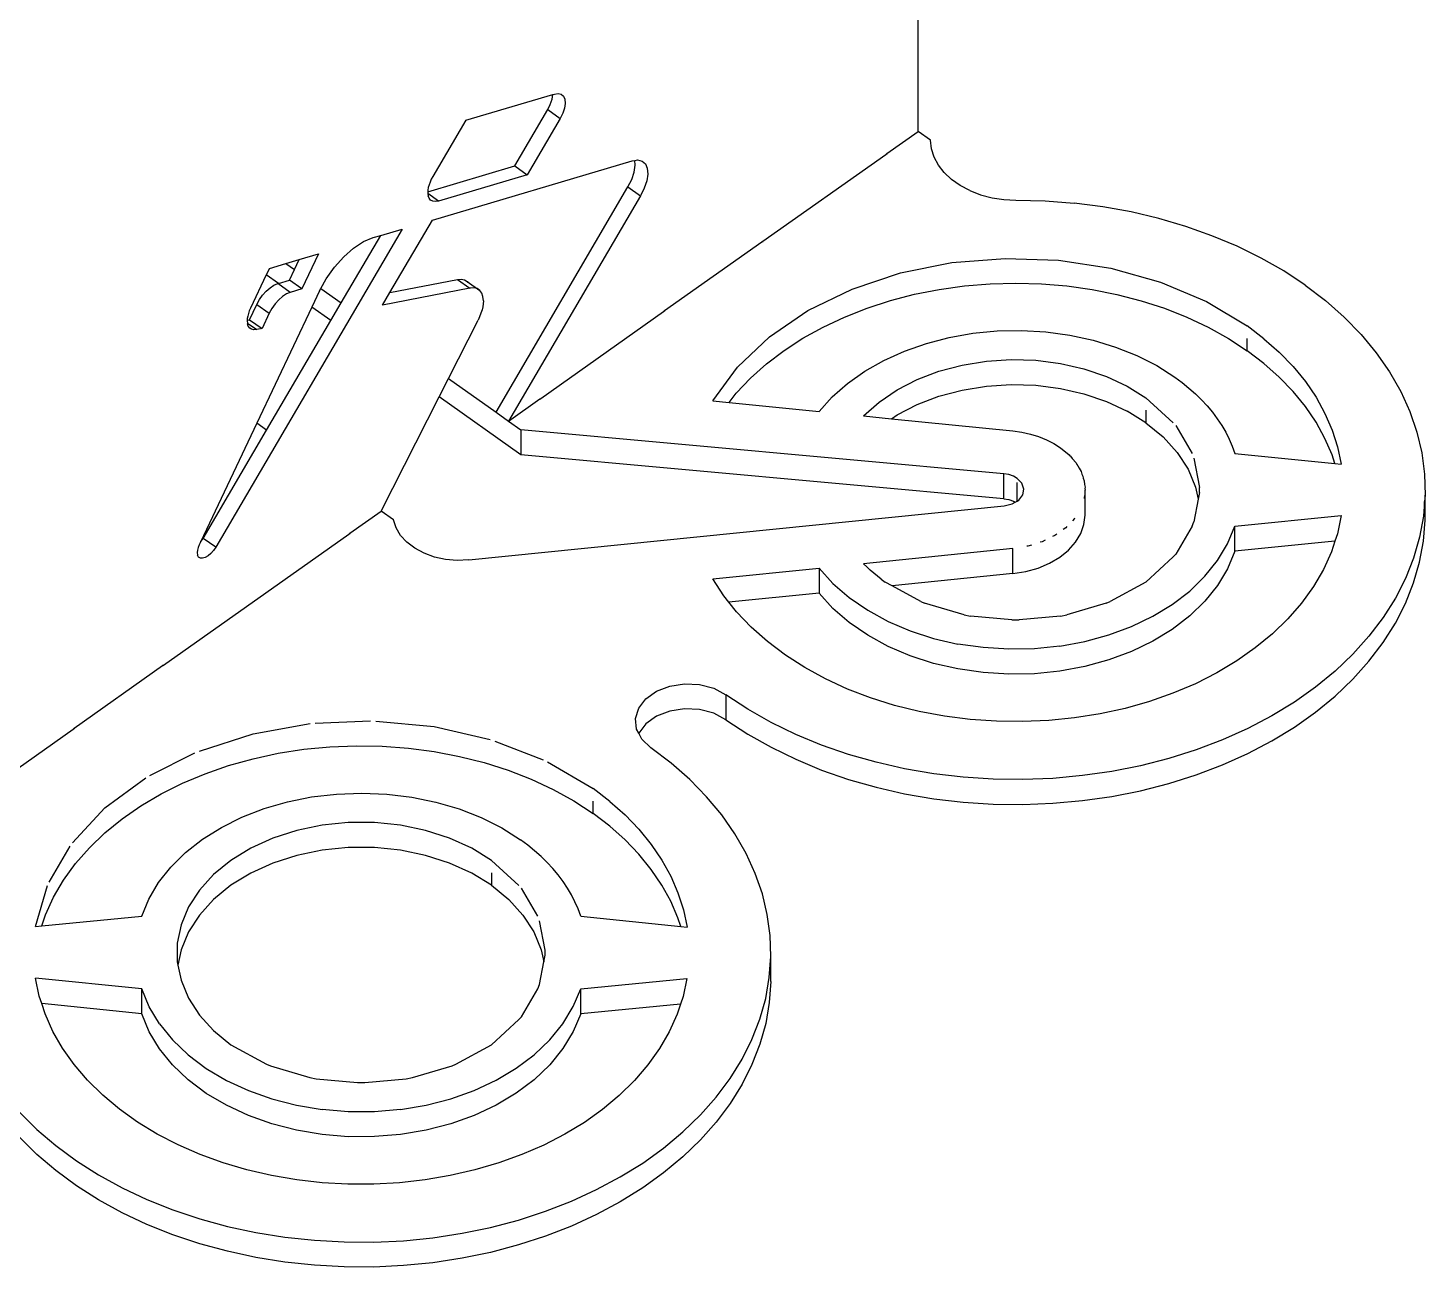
# Model space of a CAD drawing. Header units: millimetres. Extents: x -1533 to 3873, y -634 to 3374.
# Drawn here: x 2620.6 to 3016.2, y 1354.5 to 1705.3 of the extents above; entities that cross this region are included whole.
import ezdxf

# ---------------------------------------------------------------- set-up
doc = ezdxf.new("R2010")
doc.units = ezdxf.units.MM
doc.header["$MEASUREMENT"] = 0

msp = doc.modelspace()

# ---------------------------------------------------------------- linework, layer by layer
for p, q in [((2872.61187, 1676.04392), (2872.61724, 1753.12236)), ((2744.52948, 1679.18548), (2769.18261, 1686.48916)), ((2768.9763, 1685.14717), (2769.18261, 1686.48916)), ((2769.18261, 1686.48916), (2769.65362, 1686.63816)), ((2769.65362, 1686.63816), (2770.7115, 1686.7911)), ((2770.7115, 1686.7911), (2771.59275, 1686.57959)), ((2771.59275, 1686.57959), (2772.24436, 1686.01631)), ((2772.24436, 1686.01631), (2772.62717, 1685.13519)), ((2758.41607, 1666.29053), (2767.73853, 1682.20499)), ((2767.73853, 1682.20499), (2768.48511, 1683.68992)), ((2767.73853, 1682.20499), (2771.27407, 1679.70499)), ((2768.48511, 1683.68992), (2768.9763, 1685.14717)), ((2772.51183, 1682.64717), (2772.02064, 1681.18992)), ((2772.71815, 1683.98916), (2772.51183, 1682.64717)), ((2772.62717, 1685.13519), (2772.71815, 1683.98916)), ((2744.52948, 1679.18548), (2735.20604, 1663.26938)), ((2771.27407, 1679.70499), (2761.9516, 1663.79053)), ((2772.02064, 1681.18992), (2771.27407, 1679.70499)), ((2863.77841, 1669.79772), (2872.61187, 1676.04392)), ((2876.1269, 1673.56602), (2872.61187, 1676.04392)), ((2876.40118, 1671.14313), (2876.1269, 1673.56602)), ((2863.88448, 1669.72272), (2863.49706, 1669.44878)), ((2863.49706, 1669.44878), (2863.60483, 1669.62944)), ((2863.60483, 1669.62944), (2863.77841, 1669.79772)), ((2863.77841, 1669.79772), (2863.88448, 1669.72272)), ((2877.1572, 1668.77202), (2876.40118, 1671.14313)), ((2733.77098, 1658.97862), (2758.41607, 1666.29053)), ((2735.10074, 1650.9615), (2791.69529, 1667.74461)), ((2758.41607, 1666.29053), (2761.9516, 1663.79053)), ((2791.69529, 1667.74461), (2792.42681, 1667.85032)), ((2792.24261, 1664.5437), (2792.53721, 1666.46058)), ((2792.42681, 1667.85032), (2793.20636, 1667.96296)), ((2792.53721, 1666.46058), (2792.42681, 1667.85032)), ((2793.20636, 1667.96296), (2794.46509, 1667.66073)), ((2794.46509, 1667.66073), (2795.39587, 1666.85614)), ((2795.39587, 1666.85614), (2795.9427, 1665.59753)), ((2795.9427, 1665.59753), (2796.07274, 1663.96058)), ((2863.49706, 1669.44878), (2828.70442, 1644.84666)), ((2878.37973, 1666.5003), (2877.1572, 1668.77202)), ((2880.04425, 1664.37364), (2878.37973, 1666.5003)), ((2734.41944, 1661.68803), (2734.13307, 1660.90486)), ((2734.77914, 1662.48072), (2734.41944, 1661.68803)), ((2735.20604, 1663.26938), (2734.77914, 1662.48072)), ((2761.9516, 1663.79053), (2736.82671, 1656.33627)), ((2790.47486, 1660.34104), (2791.54111, 1662.46215)), ((2791.54111, 1662.46215), (2792.24261, 1664.5437)), ((2795.77814, 1662.0437), (2795.07665, 1659.96215)), ((2796.07274, 1663.96058), (2795.77814, 1662.0437)), ((2882.11729, 1662.43476), (2880.04425, 1664.37364)), ((2884.55721, 1660.72263), (2882.11729, 1662.43476)), ((2733.77098, 1658.97862), (2733.7563, 1658.74425)), ((2733.7563, 1658.74425), (2733.78349, 1658.48814)), ((2733.79865, 1659.42027), (2733.77098, 1658.97862)), ((2733.78349, 1658.48814), (2733.85193, 1657.8436)), ((2736.82671, 1656.33627), (2733.78349, 1658.48814)), ((2733.92495, 1660.1446), (2733.79865, 1659.42027)), ((2734.13512, 1657.11299), (2733.85193, 1657.8436)), ((2734.13307, 1660.90486), (2733.92495, 1660.1446)), ((2753.10767, 1596.5417), (2790.47486, 1660.34104)), ((2794.0104, 1657.84104), (2756.64322, 1594.0417)), ((2790.47486, 1660.34104), (2794.0104, 1657.84104)), ((2795.07665, 1659.96215), (2794.0104, 1657.84104)), ((2887.31497, 1659.27164), (2884.55721, 1660.72263)), ((2887.31497, 1659.27164), (2890.33517, 1658.11095)), ((2890.33517, 1658.11095), (2893.55711, 1657.26388)), ((2734.59494, 1656.58066), (2734.13512, 1657.11299)), ((2735.21362, 1656.26717), (2734.59494, 1656.58066)), ((2735.96725, 1656.18465), (2735.21362, 1656.26717)), ((2736.82671, 1656.33627), (2735.96725, 1656.18465)), ((2893.55711, 1657.26388), (2896.91607, 1656.74745)), ((2896.91607, 1656.74745), (2900.34455, 1656.57204)), ((2900.34455, 1656.57204), (2908.60589, 1656.35618)), ((2908.60589, 1656.35618), (2916.82451, 1655.72481)), ((2924.95866, 1654.68114), (2916.82451, 1655.72481)), ((2932.96705, 1653.23049), (2924.95866, 1654.68114)), ((2723.08539, 1630.45001), (2735.10074, 1650.9615)), ((2940.80897, 1651.38019), (2932.96705, 1653.23049)), ((2948.44461, 1649.13967), (2940.80897, 1651.38019)), ((2726.50284, 1648.41196), (2673.7379, 1558.32526)), ((2709.27554, 1627.53571), (2720.45204, 1646.61759)), ((2715.62113, 1644.84299), (2718.35015, 1645.99428)), ((2718.35015, 1645.99428), (2720.45204, 1646.61759)), ((2720.45204, 1646.61759), (2726.50284, 1648.41196)), ((2955.8352, 1646.5203), (2948.44461, 1649.13967)), ((2962.94318, 1643.53537), (2955.8352, 1646.5203)), ((2709.99003, 1640.53828), (2712.78747, 1642.99368)), ((2712.78747, 1642.99368), (2715.62113, 1644.84299)), ((2800.83739, 1625.2917), (2828.42307, 1644.79772)), ((2828.42307, 1644.79772), (2828.59665, 1644.87492)), ((2828.52914, 1644.72272), (2828.42307, 1644.79772)), ((2828.70442, 1644.84666), (2828.52914, 1644.72272)), ((2828.59665, 1644.87492), (2828.70442, 1644.84666)), ((2969.73247, 1640.20006), (2962.94318, 1643.53537)), ((2688.92399, 1637.26218), (2693.57244, 1638.63948)), ((2693.57244, 1638.63948), (2697.38833, 1639.7701)), ((2693.57244, 1638.63948), (2696.02869, 1636.90265)), ((2696.02869, 1636.90265), (2697.38833, 1639.7701)), ((2697.38833, 1639.7701), (2702.88092, 1641.39752)), ((2702.88092, 1641.39752), (2698.16623, 1631.4543)), ((2707.36788, 1637.59885), (2709.99003, 1640.53828)), ((2867.62369, 1635.96312), (2882.19503, 1638.89124)), ((2882.19503, 1638.89124), (2897.24557, 1640.10631)), ((2897.24557, 1640.10631), (2912.37531, 1639.57604)), ((2912.37531, 1639.57604), (2927.18216, 1637.3145)), ((2976.16856, 1636.5313), (2969.73247, 1640.20006)), ((2688.06934, 1635.45969), (2683.56615, 1625.96235)), ((2688.92399, 1637.26218), (2688.06934, 1635.45969)), ((2691.50699, 1633.02891), (2688.06934, 1635.45969)), ((2691.50699, 1633.02891), (2694.6307, 1633.9543)), ((2694.6307, 1633.9543), (2696.02869, 1636.90265)), ((2698.16623, 1631.4543), (2694.6307, 1633.9543)), ((2703.5488, 1631.58513), (2705.05139, 1634.32153)), ((2705.05139, 1634.32153), (2707.36788, 1637.59885)), ((2723.08539, 1630.45001), (2742.15603, 1634.15206)), ((2742.15603, 1634.15206), (2743.24597, 1634.23123)), ((2742.15603, 1634.15206), (2745.69157, 1631.65206)), ((2743.24597, 1634.23123), (2744.19204, 1634.02204)), ((2744.19204, 1634.02204), (2744.96271, 1633.53149)), ((2853.91884, 1631.39976), (2867.62369, 1635.96312)), ((2927.18216, 1637.3145), (2941.27256, 1633.38182)), ((2982.21879, 1632.54772), (2976.16856, 1636.5313)), ((2687.01121, 1629.69724), (2688.03128, 1630.84073)), ((2688.03128, 1630.84073), (2689.11954, 1631.79585)), ((2689.11954, 1631.79585), (2690.22188, 1632.5151)), ((2690.22188, 1632.5151), (2691.28344, 1632.96268)), ((2691.28344, 1632.96268), (2691.50699, 1633.02891)), ((2694.81898, 1630.46268), (2691.28344, 1632.96268)), ((2693.75741, 1630.0151), (2692.65507, 1629.29585)), ((2694.81898, 1630.46268), (2693.75741, 1630.0151)), ((2698.16623, 1631.4543), (2694.81898, 1630.46268)), ((2703.1557, 1630.86923), (2700.99725, 1626.31828)), ((2703.1557, 1630.86923), (2703.5488, 1631.58513)), ((2703.5488, 1631.58513), (2709.27554, 1627.53571)), ((2745.69157, 1631.65206), (2720.9794, 1626.85487)), ((2720.9794, 1626.85487), (2723.08539, 1630.45001)), ((2744.96271, 1633.53149), (2745.17138, 1633.25468)), ((2744.96271, 1633.53149), (2748.49824, 1631.03149)), ((2745.89298, 1631.66669), (2745.69157, 1631.65206)), ((2745.86999, 1631.81421), (2745.88183, 1631.78048)), ((2745.88183, 1631.78048), (2745.89298, 1631.66669)), ((2746.78151, 1631.73123), (2745.89298, 1631.66669)), ((2747.72757, 1631.52204), (2746.78151, 1631.73123)), ((2748.49824, 1631.03149), (2747.72757, 1631.52204)), ((2749.06783, 1630.27591), (2748.49824, 1631.03149)), ((2749.41736, 1629.28048), (2749.06783, 1630.27591)), ((2841.44469, 1625.32245), (2853.91884, 1631.39976)), ((2864.77957, 1628.15284), (2871.61371, 1629.92885)), ((2871.61371, 1629.92885), (2878.62369, 1631.32066)), ((2878.62369, 1631.32066), (2885.76636, 1632.3197)), ((2885.76636, 1632.3197), (2892.9978, 1632.91983)), ((2892.9978, 1632.91983), (2900.27352, 1633.11736)), ((2900.27352, 1633.11736), (2907.54874, 1632.91106)), ((2907.54874, 1632.91106), (2914.77872, 1632.30222)), ((2914.77872, 1632.30222), (2921.91898, 1631.29457)), ((2921.91898, 1631.29457), (2928.92559, 1629.89431)), ((2941.27256, 1633.38182), (2954.27205, 1627.88251)), ((2982.21879, 1632.54772), (2987.98738, 1628.15927)), ((2683.56615, 1625.96235), (2683.24177, 1625.21287)), ((2683.3099, 1622.72868), (2685.37277, 1627.07924)), ((2685.37277, 1627.07924), (2686.1101, 1628.42228)), ((2685.37277, 1627.07924), (2688.9083, 1624.57924)), ((2700.99725, 1626.31828), (2685.39497, 1593.42182)), ((2686.1101, 1628.42228), (2687.01121, 1629.69724)), ((2690.54674, 1627.19724), (2689.64564, 1625.92228)), ((2691.56681, 1628.34073), (2690.54674, 1627.19724)), ((2692.65507, 1629.29585), (2691.56681, 1628.34073)), ((2706.34686, 1622.53553), (2700.99725, 1626.31828)), ((2706.34686, 1622.53553), (2709.27554, 1627.53571)), ((2749.35996, 1626.39012), (2749.14299, 1625.47887)), ((2749.49124, 1627.26023), (2749.35996, 1626.39012)), ((2749.53517, 1628.07836), (2749.41736, 1629.28048)), ((2749.53517, 1628.07836), (2749.49124, 1627.26023)), ((2851.80559, 1623.4942), (2858.16328, 1626.00355)), ((2858.16328, 1626.00355), (2864.77957, 1628.15284)), ((2928.92559, 1629.89431), (2935.75545, 1628.11007)), ((2935.75545, 1628.11007), (2942.36654, 1625.95281)), ((2942.36654, 1625.95281), (2948.71818, 1623.4358)), ((2954.27205, 1627.88251), (2965.83513, 1620.96272)), ((2987.98738, 1628.15927), (2993.28753, 1623.48477)), ((2682.6558, 1622.6017), (2682.64603, 1622.43736)), ((2682.64603, 1622.43736), (2682.70912, 1621.79364)), ((2682.68399, 1623.07601), (2682.6558, 1622.6017)), ((2682.6558, 1622.6017), (2683.3099, 1622.72868)), ((2682.79728, 1623.75854), (2682.68399, 1623.07601)), ((2682.98415, 1624.47448), (2682.79728, 1623.75854)), ((2683.24177, 1625.21287), (2682.98415, 1624.47448)), ((2683.3099, 1622.72868), (2686.84544, 1620.22868)), ((2688.9083, 1624.57924), (2686.84544, 1620.22868)), ((2688.15252, 1591.47194), (2706.34686, 1622.53553)), ((2689.64564, 1625.92228), (2688.9083, 1624.57924)), ((2739.62193, 1606.07757), (2748.00995, 1622.6131)), ((2748.46376, 1623.57854), (2748.00995, 1622.6131)), ((2748.84301, 1624.53777), (2748.46376, 1623.57854)), ((2749.14299, 1625.47887), (2748.84301, 1624.53777)), ((2800.55604, 1624.94275), (2765.76341, 1600.34065)), ((2800.94346, 1625.2167), (2800.55604, 1624.94275)), ((2800.55604, 1624.94275), (2800.66382, 1625.12343)), ((2800.66382, 1625.12343), (2800.83739, 1625.2917)), ((2800.83739, 1625.2917), (2800.94346, 1625.2167)), ((2830.5328, 1617.89271), (2841.44469, 1625.32245)), ((2845.74556, 1620.64023), (2851.80559, 1623.4942)), ((2948.71818, 1623.4358), (2954.77131, 1620.57454)), ((2993.28753, 1623.48477), (2998.09101, 1618.54918)), ((2682.70912, 1621.79364), (2682.72851, 1621.59589)), ((2682.70912, 1621.79364), (2685.33656, 1619.93577)), ((2682.97317, 1620.89908), (2682.72851, 1621.59589)), ((2683.37189, 1620.37017), (2682.97317, 1620.89908)), ((2683.91136, 1620.02679), (2683.37189, 1620.37017)), ((2684.5736, 1619.88035), (2683.91136, 1620.02679)), ((2685.33656, 1619.93577), (2684.5736, 1619.88035)), ((2686.84544, 1620.22868), (2685.33656, 1619.93577)), ((2840.02052, 1617.45921), (2845.74556, 1620.64023)), ((2881.45017, 1617.69978), (2888.15873, 1618.87992)), ((2888.15873, 1618.87992), (2895.00843, 1619.54023)), ((2895.00843, 1619.54023), (2901.91894, 1619.67295)), ((2901.91894, 1619.67295), (2908.80922, 1619.27652)), ((2908.80922, 1619.27652), (2915.5985, 1618.3556)), ((2915.5985, 1618.3556), (2922.20713, 1616.92098)), ((2954.77131, 1620.57454), (2960.48868, 1617.38662)), ((2970.56259, 1617.35968), (2965.83513, 1620.96272)), ((2998.09101, 1618.54918), (3002.37216, 1613.37881)), ((2821.47316, 1609.308), (2830.5328, 1617.89271)), ((2834.66566, 1613.9707), (2840.02052, 1617.45921)), ((2868.76851, 1613.84122), (2874.9614, 1616.01362)), ((2874.9614, 1616.01362), (2881.45017, 1617.69978)), ((2922.20713, 1616.92098), (2928.55765, 1614.98949)), ((2928.55765, 1614.98949), (2934.57557, 1612.58377)), ((2960.48868, 1617.38662), (2965.83513, 1613.89166)), ((2965.83513, 1613.89166), (2965.83513, 1617.42719)), ((2970.56259, 1617.35968), (2974.89553, 1613.51662)), ((2825.19579, 1606.1588), (2829.71393, 1610.19615)), ((2829.71393, 1610.19615), (2834.66566, 1613.9707)), ((2857.55655, 1608.14504), (2862.94414, 1611.20808)), ((2862.94414, 1611.20808), (2868.76851, 1613.84122)), ((2885.10071, 1609.88198), (2891.95542, 1610.99603)), ((2891.95542, 1610.99603), (2898.95971, 1611.44837)), ((2898.95971, 1611.44837), (2905.9864, 1611.23077)), ((2905.9864, 1611.23077), (2912.90796, 1610.34721)), ((2912.90796, 1610.34721), (2919.59869, 1608.8137)), ((2934.57557, 1612.58377), (2940.19033, 1609.73203)), ((2970.56259, 1610.28862), (2965.83513, 1613.89166)), ((2974.89553, 1606.44556), (2970.56259, 1610.28862)), ((2974.89553, 1613.51662), (2978.80967, 1609.45509)), ((3002.37216, 1613.37881), (3006.10815, 1608.00127)), ((2814.50655, 1599.79648), (2821.47316, 1609.308)), ((2852.66896, 1604.68804), (2857.55655, 1608.14504)), ((2872.33285, 1605.76129), (2878.52003, 1608.12645)), ((2878.52003, 1608.12645), (2885.10071, 1609.88198)), ((2919.59869, 1608.8137), (2925.93714, 1606.65809)), ((2925.93714, 1606.65809), (2931.80823, 1603.91953)), ((2940.19033, 1609.73203), (2945.3361, 1606.46772)), ((2945.3361, 1606.46772), (2947.37295, 1604.95932)), ((2978.80967, 1602.38402), (2974.89553, 1606.44556)), ((2978.80967, 1609.45509), (2982.28306, 1605.19785)), ((3006.10815, 1608.00127), (3009.27905, 1602.44523)), ((2736.98193, 1600.87327), (2739.62193, 1606.07757)), ((2739.62193, 1606.07757), (2753.10767, 1596.5417)), ((2821.13904, 1601.88347), (2825.19579, 1606.1588)), ((2848.33865, 1600.87761), (2852.66896, 1604.68804)), ((2861.5791, 1599.38417), (2866.65149, 1602.82946)), ((2866.65149, 1602.82946), (2872.33285, 1605.76129)), ((2878.52003, 1601.05538), (2885.10071, 1602.81092)), ((2885.10071, 1602.81092), (2891.95542, 1603.92497)), ((2891.95542, 1603.92497), (2898.95971, 1604.37731)), ((2898.95971, 1604.37731), (2905.9864, 1604.15971)), ((2905.9864, 1604.15971), (2912.90796, 1603.27614)), ((2912.90796, 1603.27614), (2919.59869, 1601.74263)), ((2931.80823, 1603.91953), (2937.10538, 1600.64772)), ((2947.37295, 1604.95932), (2949.3091, 1603.386)), ((2949.3091, 1603.386), (2951.14041, 1601.75113)), ((2982.28306, 1598.12678), (2978.80967, 1602.38402)), ((2982.28306, 1605.19785), (2985.29624, 1600.76878)), ((3009.27905, 1602.44523), (3011.86792, 1596.74035)), ((2720.58077, 1568.5417), (2736.98193, 1600.87327)), ((2760.15318, 1584.48872), (2736.98193, 1600.87327)), ((2756.64322, 1594.0417), (2765.47469, 1600.2865)), ((2765.47469, 1600.2865), (2765.65563, 1600.36889)), ((2765.58812, 1600.2167), (2765.47469, 1600.2865)), ((2765.76341, 1600.34065), (2765.58812, 1600.2167)), ((2765.65563, 1600.36889), (2765.76341, 1600.34065)), ((2814.50655, 1599.79648), (2819.10887, 1599.33211)), ((2819.10887, 1599.33211), (2821.13904, 1601.88347)), ((2819.10887, 1599.33211), (2844.6164, 1596.75843)), ((2844.6164, 1596.75843), (2848.33865, 1600.87761)), ((2857.20776, 1595.48797), (2861.5791, 1599.38417)), ((2866.65149, 1595.75839), (2872.33285, 1598.69022)), ((2872.33285, 1598.69022), (2878.52003, 1601.05538)), ((2919.59869, 1601.74263), (2925.93714, 1599.58703)), ((2925.93714, 1599.58703), (2931.80823, 1596.84846)), ((2937.10538, 1600.64772), (2944.8605, 1593.50123)), ((2951.14041, 1601.75113), (2952.86297, 1600.05819)), ((2952.86297, 1600.05819), (2954.47312, 1598.3108)), ((2954.47312, 1598.3108), (2955.9674, 1596.51268)), ((2985.29624, 1600.76878), (2987.8323, 1596.1927)), ((2753.10767, 1596.5417), (2756.64322, 1594.0417)), ((2857.20776, 1595.48797), (2865.08343, 1594.69332)), ((2865.08343, 1594.69332), (2866.65149, 1595.75839)), ((2865.08343, 1594.69332), (2899.47643, 1591.2231)), ((2937.10538, 1593.57665), (2931.80823, 1596.84846)), ((2937.10538, 1597.11219), (2937.10538, 1593.57665)), ((2955.9674, 1596.51268), (2957.34264, 1594.66768)), ((2957.34264, 1594.66768), (2958.59589, 1592.77973)), ((2985.29624, 1593.69771), (2982.28306, 1598.12678)), ((2987.8323, 1596.1927), (2989.87701, 1591.49526)), ((3011.86792, 1596.74035), (3013.86098, 1590.91707)), ((2685.39497, 1593.42182), (2669.40314, 1559.70401)), ((2670.20237, 1560.82526), (2688.15252, 1591.47194)), ((2688.15252, 1591.47194), (2685.39497, 1593.42182)), ((2756.64322, 1594.0417), (2760.15318, 1591.55979)), ((2760.15318, 1591.55979), (2760.15318, 1584.48872)), ((2896.94222, 1579.11066), (2760.15318, 1591.55979)), ((2899.47643, 1591.2231), (2901.97986, 1590.87279)), ((2901.97986, 1590.87279), (2904.41584, 1590.33495)), ((2937.10538, 1593.57665), (2941.98267, 1589.59658)), ((2945.56013, 1592.73144), (2950.19253, 1584.82344)), ((2958.59589, 1592.77973), (2959.72448, 1590.85287)), ((2959.72448, 1590.85287), (2960.726, 1588.8912)), ((2987.8323, 1589.12163), (2985.29624, 1593.69771)), ((2989.87701, 1591.49526), (2991.41895, 1586.70282)), ((3013.86098, 1590.91707), (3015.24757, 1585.00645)), ((2904.41584, 1590.33495), (2906.75637, 1589.61577)), ((2906.75637, 1589.61577), (2908.97455, 1588.72352)), ((2908.97455, 1588.72352), (2911.04488, 1587.66846)), ((2911.04488, 1587.66846), (2912.94354, 1586.46272)), ((2912.94354, 1586.46272), (2915.38455, 1584.4395)), ((2941.98267, 1589.59658), (2946.00926, 1585.16621)), ((2960.726, 1588.8912), (2961.59833, 1586.89893)), ((2961.59833, 1586.89893), (2962.33958, 1584.88028)), ((2989.87701, 1584.42419), (2987.8323, 1589.12163)), ((2991.41895, 1586.70282), (2992.44943, 1581.84223)), ((2896.94222, 1572.03959), (2760.15318, 1584.48872)), ((2915.38455, 1584.4395), (2915.56336, 1584.2324)), ((2915.56336, 1584.2324), (2915.74607, 1584.07685)), ((2915.74607, 1584.07685), (2916.25497, 1583.43136)), ((2916.25497, 1583.43136), (2917.34434, 1582.16963)), ((2946.00926, 1585.16621), (2949.10318, 1580.37572)), ((2950.71587, 1583.56314), (2952.26141, 1575.26203)), ((2962.33958, 1584.88028), (2990.6493, 1582.02386)), ((2990.6493, 1582.02386), (2989.87701, 1584.42419)), ((3015.24757, 1585.00645), (3016.0203, 1579.04002)), ((2898.32056, 1578.87465), (2896.94222, 1579.11066)), ((2896.94222, 1572.03959), (2896.94222, 1579.11066)), ((2899.5934, 1578.43243), (2898.32056, 1578.87465)), ((2917.34434, 1582.16963), (2917.60978, 1581.7129)), ((2917.60978, 1581.7129), (2917.88182, 1581.36783)), ((2917.88182, 1581.36783), (2918.20148, 1580.69481)), ((2918.20148, 1580.69481), (2918.77396, 1579.70979)), ((2918.77396, 1579.70979), (2919.02119, 1578.96893)), ((2919.02119, 1578.96893), (2919.27825, 1578.42768)), ((2949.10318, 1580.37572), (2951.20148, 1575.32265)), ((2990.6493, 1582.02386), (2992.44943, 1581.84223)), ((3016.0203, 1579.04002), (3016.17506, 1573.04962)), ((2900.69985, 1577.80513), (2899.5934, 1578.43243)), ((2902.04521, 1576.41718), (2900.69985, 1577.80513)), ((2900.69985, 1571.39758), (2900.69985, 1576.62662)), ((2902.59195, 1574.77953), (2902.04521, 1576.41718)), ((2902.26642, 1573.11268), (2902.59195, 1574.77953)), ((2919.27825, 1578.42768), (2919.39048, 1577.86228)), ((2919.39048, 1577.86228), (2919.63771, 1577.12142)), ((2919.63771, 1577.12142), (2919.74837, 1576.05934)), ((2919.74837, 1576.05934), (2919.88792, 1575.35626)), ((2919.88792, 1575.35626), (2919.86273, 1574.9616)), ((2919.86273, 1574.9616), (2919.91404, 1574.46915)), ((2951.20148, 1575.32265), (2951.89952, 1571.88967)), ((2952.26141, 1573.83341), (2952.26141, 1575.26203)), ((2896.94222, 1572.03959), (2898.32056, 1571.80359)), ((2897.03149, 1570.02336), (2899.28549, 1570.56292)), ((2898.32056, 1571.80359), (2899.5934, 1571.36136)), ((2899.28549, 1570.56292), (2900.12641, 1571.05917)), ((2899.5934, 1571.36136), (2900.12641, 1571.05917)), ((2900.12641, 1571.05917), (2900.69985, 1571.39758)), ((2900.69985, 1571.39758), (2901.11248, 1571.64109)), ((2901.11248, 1571.64109), (2902.26642, 1573.11268)), ((2919.69014, 1572.25789), (2919.62504, 1572.06099)), ((2919.73727, 1572.99619), (2919.69014, 1572.25789)), ((2919.91404, 1567.39808), (2919.91404, 1574.46915)), ((2951.89952, 1571.88967), (2950.71587, 1565.53232)), ((2952.26141, 1573.83341), (2951.89952, 1571.88967)), ((3016.03802, 1571.28301), (3015.71101, 1567.06722)), ((3016.17506, 1573.04962), (3016.03802, 1571.28301)), ((3016.17506, 1565.97856), (3016.03802, 1571.28301)), ((3016.17506, 1565.97856), (3016.17506, 1573.04962)), ((2711.74231, 1562.29197), (2720.58077, 1568.5417)), ((2724.06573, 1566.07747), (2720.58077, 1568.5417)), ((2745.39301, 1554.70556), (2897.03149, 1570.02336)), ((2919.59602, 1564.74815), (2919.91404, 1567.39808)), ((2962.34639, 1564.23565), (2992.45182, 1567.26838)), ((2992.45182, 1567.26838), (2991.33604, 1562.08554)), ((3015.71101, 1567.06722), (3014.63062, 1561.12474)), ((2724.79838, 1563.80612), (2724.06573, 1566.07747)), ((2726.07945, 1561.65976), (2724.79838, 1563.80612)), ((2914.45402, 1563.83663), (2913.74548, 1563.33354)), ((2914.76895, 1564.16299), (2914.45402, 1563.83663)), ((2916.92625, 1566.39857), (2916.3371, 1565.78803)), ((2917.04136, 1566.5837), (2916.92625, 1566.39857)), ((2918.69161, 1562.16673), (2919.59602, 1564.74815)), ((2950.19253, 1564.27201), (2945.56015, 1556.36404)), ((2950.19253, 1564.27201), (2950.71587, 1565.53232)), ((2960.28031, 1559.29601), (2962.34639, 1564.23565)), ((2962.34639, 1557.16459), (2962.34639, 1564.23565)), ((3015.71101, 1559.99616), (3016.17506, 1565.97856)), ((2711.46096, 1561.94302), (2658.99065, 1524.84091)), ((2669.05889, 1558.97817), (2668.74562, 1558.20506)), ((2669.40314, 1559.70401), (2669.05889, 1558.97817)), ((2669.40314, 1559.70401), (2669.56534, 1559.8859)), ((2669.56534, 1559.8859), (2670.20237, 1560.82526)), ((2673.7379, 1558.32526), (2670.20237, 1560.82526)), ((2711.84838, 1562.21697), (2711.46096, 1561.94302)), ((2711.46096, 1561.94302), (2711.56873, 1562.12369)), ((2711.56873, 1562.12369), (2711.74231, 1562.29197)), ((2711.74231, 1562.29197), (2711.84838, 1562.21697)), ((2727.86975, 1559.70404), (2726.07945, 1561.65976)), ((2730.11452, 1557.99878), (2727.86975, 1559.70404)), ((2904.69319, 1558.9206), (2903.73803, 1558.62032)), ((2907.746, 1559.88032), (2907.23543, 1559.71981)), ((2908.5731, 1560.28293), (2907.746, 1559.88032)), ((2911.3589, 1561.639), (2910.69377, 1561.31523)), ((2911.9287, 1562.04357), (2911.3589, 1561.639)), ((2915.22803, 1557.46397), (2917.22339, 1559.71829)), ((2917.22339, 1559.71829), (2918.69161, 1562.16673)), ((2957.43186, 1554.55497), (2960.28031, 1559.29601)), ((2990.64765, 1560.01556), (2962.34639, 1557.16459)), ((2990.64765, 1560.01556), (2989.63888, 1556.9822)), ((2991.33604, 1562.08554), (2990.64765, 1560.01556)), ((3014.63062, 1561.12474), (3012.93967, 1555.25386)), ((3014.63062, 1554.05367), (3015.71101, 1559.99616)), ((2668.55217, 1557.46413), (2668.48675, 1556.7869)), ((2668.48675, 1556.7869), (2668.59157, 1556.06488)), ((2668.74562, 1558.20506), (2668.55217, 1557.46413)), ((2668.89889, 1555.54031), (2668.59157, 1556.06488)), ((2669.38775, 1555.24892), (2668.89889, 1555.54031)), ((2670.02484, 1555.2106), (2669.38775, 1555.24892)), ((2670.76674, 1555.42794), (2670.02484, 1555.2106)), ((2671.56288, 1555.88614), (2670.76674, 1555.42794)), ((2672.35903, 1556.55397), (2671.56288, 1555.88614)), ((2673.10088, 1557.3859), (2672.35903, 1556.55397)), ((2673.7379, 1558.32526), (2673.10088, 1557.3859)), ((2732.7451, 1556.59613), (2730.11452, 1557.99878)), ((2735.68104, 1555.53899), (2732.7451, 1556.59613)), ((2738.83253, 1554.8597), (2735.68104, 1555.53899)), ((2742.1032, 1554.57903), (2738.83253, 1554.8597)), ((2899.47113, 1557.90181), (2857.1751, 1553.64104)), ((2899.47113, 1550.83074), (2899.47113, 1557.90181)), ((2903.73803, 1558.62032), (2903.4598, 1558.57347)), ((2909.86712, 1553.75661), (2912.75536, 1555.46006)), ((2912.75536, 1555.46006), (2915.22803, 1557.46397)), ((2944.86044, 1555.59416), (2937.10538, 1548.44772)), ((2944.86044, 1555.59416), (2945.56015, 1556.36404)), ((2962.34639, 1557.16459), (2960.28031, 1552.22495)), ((2989.63888, 1556.9822), (2987.37118, 1551.99091)), ((3012.93967, 1555.25386), (3010.64718, 1549.48594)), ((2745.39301, 1554.70556), (2742.1032, 1554.57903)), ((2814.48221, 1549.3403), (2844.58765, 1552.37302)), ((2844.58765, 1552.37302), (2848.52234, 1548.03788)), ((2844.58765, 1552.37302), (2844.58765, 1545.30195)), ((2858.09806, 1552.72184), (2857.1751, 1553.64104)), ((2859.0603, 1551.82301), (2858.09806, 1552.72184)), ((2860.0609, 1550.94537), (2859.0603, 1551.82301)), ((2861.09895, 1550.08975), (2860.0609, 1550.94537)), ((2899.47113, 1550.83074), (2865.24579, 1547.38299)), ((2899.47113, 1550.83074), (2903.14102, 1551.41268)), ((2903.14102, 1551.41268), (2906.63544, 1552.39616)), ((2906.63544, 1552.39616), (2909.86712, 1553.75661)), ((2953.8381, 1550.07427), (2957.43186, 1554.55497)), ((2960.28031, 1552.22495), (2957.43186, 1547.48391)), ((2987.37118, 1551.99091), (2984.54739, 1547.1435)), ((3012.93967, 1548.18279), (3014.63062, 1554.05367)), ((2817.60047, 1544.58399), (2814.48221, 1549.3403)), ((2848.52234, 1548.03788), (2853.12986, 1544.04793)), ((2862.17346, 1549.25694), (2861.09895, 1550.08975)), ((2862.17346, 1549.25694), (2863.28344, 1548.44772)), ((2865.24579, 1547.38299), (2863.28344, 1548.44772)), ((2873.39003, 1542.96407), (2865.24579, 1547.38299)), ((2937.10538, 1548.44772), (2926.99879, 1542.96407)), ((2949.54583, 1545.91223), (2953.8381, 1550.07427)), ((2957.43186, 1547.48391), (2953.8381, 1543.0032)), ((2984.54739, 1547.1435), (2981.18554, 1542.4709)), ((3010.64718, 1549.48594), (3007.76536, 1543.85172)), ((3010.64718, 1542.41487), (3012.93967, 1548.18279)), ((2819.07897, 1542.7323), (2817.60047, 1544.58399)), ((2844.58765, 1545.30195), (2819.07897, 1542.7323)), ((2848.52234, 1540.96682), (2844.58765, 1545.30195)), ((2853.12986, 1544.04793), (2858.35022, 1540.45513)), ((2873.39003, 1542.96407), (2874.47879, 1542.4693)), ((2925.91002, 1542.4693), (2926.99879, 1542.96407)), ((2944.61094, 1542.12306), (2949.54583, 1545.91223)), ((2953.8381, 1543.0032), (2949.54583, 1538.84116)), ((3007.76536, 1543.85172), (3004.30962, 1538.38128)), ((2821.24558, 1540.01881), (2819.07897, 1542.7323)), ((2825.39429, 1535.67389), (2821.24558, 1540.01881)), ((2853.12986, 1536.97687), (2848.52234, 1540.96682)), ((2858.35022, 1540.45513), (2864.11544, 1537.30625)), ((2885.66236, 1539.19371), (2874.47879, 1542.4693)), ((2885.66236, 1539.19371), (2887.44469, 1538.82365)), ((2912.94412, 1538.82365), (2914.72646, 1539.19371)), ((2925.91002, 1542.4693), (2914.72646, 1539.19371)), ((2939.0977, 1538.75611), (2944.61094, 1542.12306)), ((2981.18554, 1542.4709), (2977.30706, 1538.0029)), ((3007.76536, 1536.78065), (3010.64718, 1542.41487)), ((2830.02012, 1531.57693), (2825.39429, 1535.67389)), ((2858.35022, 1533.38406), (2853.12986, 1536.97687)), ((2864.11544, 1537.30625), (2870.35046, 1534.64231)), ((2899.1842, 1537.73079), (2887.44469, 1538.82365)), ((2899.1842, 1537.73079), (2901.20462, 1537.73079)), ((2912.94412, 1538.82365), (2901.20462, 1537.73079)), ((2926.6299, 1533.45812), (2933.07789, 1535.85521)), ((2933.07789, 1535.85521), (2939.0977, 1538.75611)), ((2944.61094, 1535.052), (2939.0977, 1531.68504)), ((2949.54583, 1538.84116), (2944.61094, 1535.052)), ((2977.30706, 1538.0029), (2972.9367, 1533.76802)), ((3004.30962, 1538.38128), (3000.29837, 1533.1038)), ((3004.30962, 1531.31022), (3007.76536, 1536.78065)), ((2835.09359, 1527.75407), (2830.02012, 1531.57693)), ((2864.11544, 1530.23519), (2858.35022, 1533.38406)), ((2870.35046, 1534.64231), (2876.97408, 1532.49798)), ((2876.97408, 1532.49798), (2883.90006, 1530.90119)), ((2912.78969, 1530.29332), (2919.83768, 1531.59608)), ((2919.83768, 1531.59608), (2926.6299, 1533.45812)), ((2939.0977, 1531.68504), (2933.07789, 1528.78414)), ((2972.9367, 1533.76802), (2968.10233, 1529.79326)), ((3000.29837, 1533.1038), (2995.75302, 1528.04745)), ((3000.29837, 1526.03274), (3004.30962, 1531.31022)), ((2840.58232, 1524.2297), (2835.09359, 1527.75407)), ((2870.35046, 1527.57124), (2864.11544, 1530.23519)), ((2876.97408, 1525.42691), (2870.35046, 1527.57124)), ((2891.0382, 1529.87273), (2883.90006, 1530.90119)), ((2898.29558, 1529.426), (2891.0382, 1529.87273)), ((2905.57768, 1529.5668), (2898.29558, 1529.426)), ((2912.78969, 1530.29332), (2905.57768, 1529.5668)), ((2933.07789, 1528.78414), (2926.6299, 1526.38705)), ((2968.10233, 1529.79326), (2962.83478, 1526.10398)), ((2995.75302, 1528.04745), (2990.69783, 1523.23919)), ((2633.61515, 1507.04772), (2658.7093, 1524.79197)), ((2658.7093, 1524.79197), (2658.88288, 1524.86916)), ((2658.81537, 1524.71697), (2658.7093, 1524.79197)), ((2658.99065, 1524.84091), (2658.81537, 1524.71697)), ((2658.88288, 1524.86916), (2658.99065, 1524.84091)), ((2846.4513, 1521.02629), (2840.58232, 1524.2297)), ((2883.90006, 1523.83012), (2876.97408, 1525.42691)), ((2891.0382, 1522.80166), (2883.90006, 1523.83012)), ((2912.78969, 1523.22225), (2905.57768, 1522.49574)), ((2919.83768, 1524.52501), (2912.78969, 1523.22225)), ((2926.6299, 1526.38705), (2919.83768, 1524.52501)), ((2962.83478, 1526.10398), (2957.16768, 1522.72372)), ((2990.69783, 1523.23919), (2985.15977, 1518.7047)), ((2995.75302, 1520.97638), (3000.29837, 1526.03274)), ((2802.32146, 1518.98558), (2806.49333, 1519.6273)), ((2806.49333, 1519.6273), (2810.7519, 1519.41193)), ((2810.7519, 1519.41193), (2814.75215, 1518.35691)), ((2852.66309, 1518.16429), (2846.4513, 1521.02629)), ((2898.29558, 1522.35493), (2891.0382, 1522.80166)), ((2905.57768, 1522.49574), (2898.29558, 1522.35493)), ((2951.13715, 1519.67402), (2944.78167, 1516.97436)), ((2957.16768, 1522.72372), (2951.13715, 1519.67402)), ((2990.69783, 1516.16813), (2995.75302, 1520.97638)), ((2793.50917, 1512.75435), (2795.5553, 1515.40402)), ((2795.5553, 1515.40402), (2798.57425, 1517.53875)), ((2798.57425, 1517.53875), (2802.32146, 1518.98558)), ((2814.75215, 1518.35691), (2818.17002, 1516.54772)), ((2824.37624, 1512.46872), (2818.17002, 1516.54772)), ((2818.17002, 1516.54772), (2818.17002, 1509.47666)), ((2859.17808, 1515.66195), (2852.66309, 1518.16429)), ((2865.9547, 1513.53522), (2859.17808, 1515.66195)), ((2944.78167, 1516.97436), (2938.14178, 1514.64194)), ((2985.15977, 1518.7047), (2979.16837, 1514.46814)), ((2985.15977, 1511.63363), (2990.69783, 1516.16813)), ((2792.60164, 1509.80439), (2793.50917, 1512.75435)), ((2802.32146, 1511.91451), (2798.57425, 1510.46768)), ((2806.49333, 1512.55623), (2802.32146, 1511.91451)), ((2810.7519, 1512.34086), (2806.49333, 1512.55623)), ((2814.75215, 1511.28585), (2810.7519, 1512.34086)), ((2818.17002, 1509.47666), (2814.75215, 1511.28585)), ((2830.98697, 1508.72094), (2824.37624, 1512.46872)), ((2872.94973, 1511.79768), (2865.9547, 1513.53522)), ((2880.11854, 1510.46041), (2872.94973, 1511.79768)), ((2931.25983, 1512.69165), (2924.17972, 1511.13592)), ((2938.14178, 1514.64194), (2931.25983, 1512.69165)), ((2979.16837, 1514.46814), (2972.75563, 1510.55214)), ((2979.16837, 1507.39707), (2985.15977, 1511.63363)), ((2684.29773, 1505.51111), (2700.51609, 1508.35206)), ((2701.9446, 1508.49029), (2717.59533, 1509.1094)), ((2719.03672, 1509.0847), (2735.60201, 1507.5406)), ((2735.60201, 1507.5406), (2751.47277, 1503.84631)), ((2792.90622, 1506.79313), (2792.60164, 1509.80439)), ((2795.5553, 1508.33295), (2793.50917, 1505.68328)), ((2798.57425, 1510.46768), (2795.5553, 1508.33295)), ((2818.17002, 1509.47666), (2824.37624, 1505.39765)), ((2837.96696, 1505.32437), (2830.98697, 1508.72094)), ((2887.41542, 1509.53193), (2880.11854, 1510.46041)), ((2894.79381, 1509.01818), (2887.41542, 1509.53193)), ((2902.20665, 1508.92243), (2894.79381, 1509.01818)), ((2909.60664, 1509.24528), (2902.20665, 1508.92243)), ((2916.94661, 1509.98468), (2909.60664, 1509.24528)), ((2924.17972, 1511.13592), (2916.94661, 1509.98468)), ((2972.75563, 1510.55214), (2965.95572, 1506.97757)), ((2972.75563, 1503.48107), (2979.16837, 1507.39707)), ((2633.3338, 1506.69878), (2580.8635, 1469.59667)), ((2633.72122, 1506.97272), (2633.3338, 1506.69878)), ((2633.3338, 1506.69878), (2633.44157, 1506.87944)), ((2633.44157, 1506.87944), (2633.61515, 1507.04772)), ((2633.61515, 1507.04772), (2633.72122, 1506.97272)), ((2669.10874, 1500.58816), (2684.29773, 1505.51111)), ((2752.78646, 1503.42606), (2766.50515, 1498.06384)), ((2793.50917, 1505.68328), (2792.90622, 1506.79313)), ((2794.39823, 1503.96452), (2793.50917, 1505.68328)), ((2796.95682, 1501.54772), (2794.39823, 1503.96452)), ((2824.37624, 1505.39765), (2830.98697, 1501.64987)), ((2845.27896, 1502.29714), (2837.96696, 1505.32437)), ((2958.80496, 1503.76353), (2951.34148, 1500.92716)), ((2965.95572, 1506.97757), (2958.80496, 1503.76353)), ((2965.95572, 1499.90651), (2972.75563, 1503.48107)), ((2655.08224, 1493.65617), (2667.86951, 1500.06692)), ((2684.29773, 1498.44005), (2691.40956, 1499.97502)), ((2691.40956, 1499.97502), (2698.67232, 1501.10257)), ((2698.67232, 1501.10257), (2706.03941, 1501.81548)), ((2706.03941, 1501.81548), (2713.46356, 1502.10916)), ((2713.46356, 1502.10916), (2720.89713, 1501.98174)), ((2720.89713, 1501.98174), (2728.29243, 1501.43402)), ((2728.29243, 1501.43402), (2735.60201, 1500.46954)), ((2735.60201, 1500.46954), (2742.77897, 1499.09446)), ((2802.69571, 1497.18356), (2796.95682, 1501.54772)), ((2830.98697, 1501.64987), (2837.96696, 1498.2533)), ((2852.88395, 1499.6554), (2845.27896, 1502.29714)), ((2860.74137, 1497.41324), (2852.88395, 1499.6554)), ((2951.34148, 1500.92716), (2943.60511, 1498.48357)), ((2958.80496, 1496.69246), (2965.95572, 1499.90651)), ((2670.7081, 1494.18981), (2677.38245, 1496.50751)), ((2677.38245, 1496.50751), (2684.29773, 1498.44005)), ((2742.77897, 1499.09446), (2749.77727, 1497.31762)), ((2749.77727, 1497.31762), (2756.552, 1495.15042)), ((2767.70721, 1497.50075), (2780.57316, 1489.96272)), ((2807.97136, 1492.53628), (2802.69571, 1497.18356)), ((2837.96696, 1498.2533), (2845.27896, 1495.22607)), ((2868.80929, 1495.58262), (2860.74137, 1497.41324)), ((2877.04466, 1494.17332), (2868.80929, 1495.58262)), ((2935.63713, 1496.44583), (2927.48005, 1494.82478)), ((2943.60511, 1498.48357), (2935.63713, 1496.44583)), ((2951.34148, 1493.85609), (2958.80496, 1496.69246)), ((2642.37989, 1484.4961), (2653.97653, 1493.00181)), ((2658.25164, 1488.46077), (2664.31749, 1491.50182)), ((2664.31749, 1491.50182), (2670.7081, 1494.18981)), ((2756.552, 1495.15042), (2763.05969, 1492.60676)), ((2763.05969, 1492.60676), (2769.25858, 1489.70295)), ((2812.7559, 1487.63042), (2807.97136, 1492.53628)), ((2845.27896, 1495.22607), (2852.88395, 1492.58433)), ((2852.88395, 1492.58433), (2860.74137, 1490.34217)), ((2885.40354, 1493.19285), (2877.04466, 1494.17332)), ((2893.84134, 1492.64645), (2885.40354, 1493.19285)), ((2902.31304, 1492.53702), (2893.84134, 1492.64645)), ((2910.77343, 1492.86515), (2902.31304, 1492.53702)), ((2919.17738, 1493.6291), (2910.77343, 1492.86515)), ((2927.48005, 1494.82478), (2919.17738, 1493.6291)), ((2943.60511, 1491.4125), (2951.34148, 1493.85609)), ((2652.54946, 1485.08619), (2658.25164, 1488.46077)), ((2694.04157, 1486.20401), (2700.90714, 1487.58655)), ((2700.90714, 1487.58655), (2707.94808, 1488.41845)), ((2707.94808, 1488.41845), (2715.07634, 1488.6893)), ((2715.07634, 1488.6893), (2722.20281, 1488.39573)), ((2722.20281, 1488.39573), (2729.23836, 1487.54139)), ((2729.23836, 1487.54139), (2736.09505, 1486.13698)), ((2769.25858, 1489.70295), (2775.10892, 1486.45765)), ((2785.30769, 1486.35387), (2780.57316, 1489.96272)), ((2817.02409, 1482.49188), (2812.7559, 1487.63042)), ((2860.74137, 1490.34217), (2868.80929, 1488.51156)), ((2868.80929, 1488.51156), (2877.04466, 1487.10225)), ((2919.17738, 1486.55803), (2927.48005, 1487.75372)), ((2927.48005, 1487.75372), (2935.63713, 1489.37476)), ((2935.63713, 1489.37476), (2943.60511, 1491.4125)), ((2633.22106, 1474.61448), (2642.37989, 1484.4961)), ((2647.24754, 1481.39972), (2652.54946, 1485.08619)), ((2681.17664, 1481.86281), (2687.43721, 1484.28811)), ((2687.43721, 1484.28811), (2694.04157, 1486.20401)), ((2736.09505, 1486.13698), (2742.68713, 1484.20005)), ((2742.68713, 1484.20005), (2748.93217, 1481.75481)), ((2775.10892, 1486.45765), (2780.57316, 1482.89166)), ((2780.57316, 1482.89166), (2780.57316, 1486.42719)), ((2785.30769, 1486.35387), (2789.64644, 1482.50428)), ((2877.04466, 1487.10225), (2885.40354, 1486.12179)), ((2885.40354, 1486.12179), (2893.84134, 1485.57538)), ((2893.84134, 1485.57538), (2902.31304, 1485.46595)), ((2902.31304, 1485.46595), (2910.77343, 1485.79408)), ((2910.77343, 1485.79408), (2919.17738, 1486.55803)), ((2642.37989, 1477.42503), (2647.24754, 1481.39972)), ((2675.33814, 1478.95844), (2681.17664, 1481.86281)), ((2703.83652, 1479.61517), (2696.6904, 1478.13145)), ((2711.20853, 1480.36465), (2703.83652, 1479.61517)), ((2718.65634, 1480.36465), (2711.20853, 1480.36465)), ((2726.02834, 1479.61517), (2718.65634, 1480.36465)), ((2733.17446, 1478.13145), (2726.02834, 1479.61517)), ((2748.93217, 1481.75481), (2754.75209, 1478.83186)), ((2785.30769, 1479.2828), (2780.57316, 1482.89166)), ((2789.64644, 1482.50428), (2793.565, 1478.4356)), ((2820.75339, 1477.14776), (2817.02409, 1482.49188)), ((2637.97775, 1473.18759), (2642.37989, 1477.42503)), ((2665.21316, 1471.86326), (2669.99471, 1475.6113)), ((2669.99471, 1475.6113), (2675.33814, 1478.95844)), ((2689.91563, 1475.94371), (2683.65014, 1473.09648)), ((2696.6904, 1478.13145), (2689.91563, 1475.94371)), ((2739.94923, 1475.94371), (2733.17446, 1478.13145)), ((2746.21472, 1473.09648), (2739.94923, 1475.94371)), ((2754.75209, 1478.83186), (2760.07413, 1475.46772)), ((2789.64644, 1475.43321), (2785.30769, 1479.2828)), ((2793.565, 1478.4356), (2797.04135, 1474.17071)), ((2823.92412, 1471.62629), (2820.75339, 1477.14776)), ((2626.55794, 1463.46891), (2632.56379, 1473.70701)), ((2634.06936, 1468.71462), (2637.97775, 1473.18759)), ((2661.05328, 1467.76118), (2665.21316, 1471.86326)), ((2683.65014, 1473.09648), (2678.02146, 1469.64772)), ((2703.83652, 1472.5441), (2696.6904, 1471.06038)), ((2711.20853, 1473.29358), (2703.83652, 1472.5441)), ((2718.65634, 1473.29358), (2711.20853, 1473.29358)), ((2726.02834, 1472.5441), (2718.65634, 1473.29358)), ((2733.17446, 1471.06038), (2726.02834, 1472.5441)), ((2751.8434, 1469.64772), (2746.21472, 1473.09648)), ((2762.11248, 1473.95815), (2760.07413, 1475.46772)), ((2764.04999, 1472.38357), (2762.11248, 1473.95815)), ((2765.88248, 1470.74734), (2764.04999, 1472.38357)), ((2793.565, 1471.36453), (2789.64644, 1475.43321)), ((2797.04135, 1474.17071), (2800.05592, 1469.73361)), ((2630.6798, 1464.03481), (2634.06936, 1468.71462)), ((2657.56708, 1463.35633), (2661.05328, 1467.76118)), ((2678.02146, 1469.64772), (2673.14418, 1465.66765)), ((2689.91563, 1468.87264), (2683.65014, 1466.02541)), ((2696.6904, 1471.06038), (2689.91563, 1468.87264)), ((2739.94923, 1468.87264), (2733.17446, 1471.06038)), ((2746.21472, 1466.02541), (2739.94923, 1468.87264)), ((2759.59847, 1462.50128), (2751.8434, 1469.64772)), ((2767.60606, 1469.05296), (2765.88248, 1470.74734)), ((2769.21703, 1467.30407), (2767.60606, 1469.05296)), ((2797.04135, 1467.09964), (2793.565, 1471.36453)), ((2800.05592, 1469.73361), (2802.59176, 1465.14923)), ((2826.51954, 1465.95662), (2823.92412, 1471.62629)), ((2627.83082, 1459.17817), (2630.6798, 1464.03481)), ((2673.14418, 1465.66765), (2669.11759, 1461.23727)), ((2683.65014, 1466.02541), (2678.02146, 1462.57666)), ((2751.8434, 1462.57665), (2746.21472, 1466.02541)), ((2751.8434, 1466.11219), (2751.8434, 1462.57665)), ((2770.71196, 1465.50438), (2769.21703, 1467.30407)), ((2772.08764, 1463.65776), (2770.71196, 1465.50438)), ((2800.05592, 1462.66254), (2797.04135, 1467.09964)), ((2802.59176, 1465.14923), (2804.63462, 1460.44337)), ((2828.52596, 1460.16865), (2826.51954, 1465.95662)), ((2622.69209, 1450.93452), (2626.11382, 1462.49883)), ((2654.79815, 1458.70381), (2657.56708, 1463.35633)), ((2669.11759, 1461.23727), (2666.02366, 1456.44679)), ((2678.02146, 1462.57666), (2673.14418, 1458.59658)), ((2751.8434, 1462.57665), (2756.72068, 1458.59658)), ((2764.93056, 1453.82344), (2760.29817, 1461.73141)), ((2773.34114, 1461.76815), (2772.08764, 1463.65776)), ((2774.46978, 1459.83959), (2773.34114, 1461.76815)), ((2775.47114, 1457.8762), (2774.46978, 1459.83959)), ((2802.59176, 1458.07816), (2800.05592, 1462.66254)), ((2804.63462, 1460.44337), (2806.173, 1455.6425)), ((2829.93278, 1454.29295), (2828.52596, 1460.16865)), ((2625.54069, 1454.17589), (2627.83082, 1459.17817)), ((2652.78111, 1453.86178), (2654.79815, 1458.70381)), ((2666.02366, 1456.44679), (2663.92537, 1451.39371)), ((2673.14418, 1458.59658), (2669.11759, 1454.1662)), ((2756.72068, 1458.59658), (2760.74727, 1454.1662)), ((2776.34308, 1455.88218), (2775.47114, 1457.8762)), ((2777.08375, 1453.86179), (2776.34308, 1455.88218)), ((2804.63462, 1453.3723), (2802.59176, 1458.07816)), ((2624.5125, 1451.11162), (2625.54069, 1454.17589)), ((2624.5125, 1451.11162), (2652.78111, 1453.86178)), ((2669.11759, 1454.1662), (2666.02366, 1449.37572)), ((2760.74727, 1454.1662), (2763.84121, 1449.37572)), ((2766.99943, 1444.26205), (2765.4539, 1452.56314)), ((2777.08375, 1453.86179), (2805.40853, 1450.95713)), ((2805.40853, 1450.95713), (2804.63462, 1453.3723)), ((2806.173, 1455.6425), (2807.19826, 1450.7736)), ((2830.73258, 1448.36054), (2829.93278, 1454.29295)), ((2622.69209, 1450.93452), (2624.5125, 1451.11162)), ((2663.92537, 1451.39371), (2662.86543, 1446.18092)), ((2666.02366, 1449.37572), (2663.92537, 1444.32265)), ((2763.84121, 1449.37572), (2765.9395, 1444.32265)), ((2805.40853, 1450.95713), (2807.19826, 1450.7736)), ((2830.92113, 1442.40272), (2830.73258, 1448.36054)), ((2662.86543, 1446.18092), (2662.86543, 1440.91452)), ((2663.92537, 1444.32265), (2663.0489, 1440.01218)), ((2765.9395, 1444.32265), (2766.63754, 1440.88966)), ((2766.99943, 1442.8334), (2766.99943, 1444.26205)), ((2662.86543, 1440.91452), (2663.0489, 1440.01218)), ((2663.0489, 1440.01218), (2663.92536, 1435.70173)), ((2765.4539, 1434.53232), (2766.63754, 1440.88966)), ((2766.63754, 1440.88966), (2766.99943, 1442.8334)), ((2830.49744, 1436.45095), (2830.92113, 1442.40272)), ((2830.92113, 1435.33165), (2830.92113, 1442.40272)), ((2623.75825, 1431.20518), (2622.6661, 1436.32509)), ((2652.78002, 1433.23696), (2622.6661, 1436.32509)), ((2777.10132, 1433.28677), (2807.1811, 1436.21313)), ((2807.1811, 1436.21313), (2806.07653, 1431.09455)), ((2829.46375, 1430.53663), (2830.49744, 1436.45095)), ((2654.89844, 1428.19412), (2652.78002, 1433.23696)), ((2652.78002, 1426.16589), (2652.78002, 1433.23696)), ((2663.92536, 1435.70173), (2666.02366, 1430.64866)), ((2760.29817, 1425.36404), (2764.93055, 1433.27201)), ((2764.93055, 1433.27201), (2765.4539, 1434.53232)), ((2774.99098, 1428.24223), (2777.10132, 1433.28677)), ((2777.10132, 1426.2157), (2777.10132, 1433.28677)), ((2830.92113, 1435.33165), (2830.49744, 1429.37988)), ((2624.46085, 1429.06997), (2623.75825, 1431.20518)), ((2652.78002, 1426.16589), (2624.46085, 1429.06997)), ((2625.4177, 1426.16207), (2624.46085, 1429.06997)), ((2657.83217, 1423.35979), (2654.89844, 1428.19412)), ((2666.02366, 1430.64866), (2669.11758, 1425.85817)), ((2772.06501, 1423.40555), (2774.99098, 1428.24223)), ((2805.37065, 1428.96593), (2777.10132, 1426.2157)), ((2805.37065, 1428.96593), (2804.40484, 1426.05346)), ((2806.07653, 1431.09455), (2805.37065, 1428.96593)), ((2827.82551, 1424.691), (2829.46375, 1430.53663)), ((2830.49744, 1429.37988), (2829.46375, 1423.46556)), ((2627.63414, 1421.22713), (2625.4177, 1426.16207)), ((2654.89844, 1421.12305), (2652.78002, 1426.16589)), ((2669.11758, 1425.85817), (2673.14417, 1421.4278)), ((2751.84341, 1417.44772), (2759.59846, 1424.59416)), ((2759.59846, 1424.59416), (2760.29817, 1425.36404)), ((2777.10132, 1426.2157), (2774.99098, 1421.17116)), ((2804.40484, 1426.05346), (2802.17642, 1421.12123)), ((2825.59137, 1418.94489), (2827.82551, 1424.691)), ((2630.39377, 1416.43109), (2627.63414, 1421.22713)), ((2657.83217, 1416.28872), (2654.89844, 1421.12305)), ((2657.83217, 1423.35979), (2661.54134, 1418.79963)), ((2673.14417, 1421.4278), (2678.02146, 1417.44772)), ((2768.36314, 1418.84242), (2772.06501, 1423.40555)), ((2774.99098, 1421.17116), (2772.06501, 1416.33448)), ((2802.17642, 1421.12123), (2799.40515, 1416.32854)), ((2829.46375, 1423.46556), (2827.82551, 1417.61993)), ((2633.67942, 1411.80376), (2630.39377, 1416.43109)), ((2661.54134, 1411.72856), (2657.83217, 1416.28872)), ((2661.54134, 1418.79963), (2665.97559, 1414.57555)), ((2678.02146, 1417.44772), (2688.12813, 1411.96403)), ((2741.73681, 1411.96407), (2751.84341, 1417.44772)), ((2763.93566, 1414.6148), (2768.36314, 1418.84242)), ((2772.06501, 1416.33448), (2768.36314, 1411.77135)), ((2799.40515, 1416.32854), (2796.10828, 1411.70521)), ((2822.77313, 1413.32866), (2825.59137, 1418.94489)), ((2827.82551, 1417.61993), (2825.59137, 1411.87383)), ((2665.97559, 1414.57555), (2671.07471, 1410.74493)), ((2758.84269, 1410.7801), (2763.93566, 1414.6148)), ((2819.38565, 1407.87193), (2822.77313, 1413.32866)), ((2637.47065, 1407.37396), (2633.67942, 1411.80376)), ((2665.97559, 1407.50448), (2661.54134, 1411.72856)), ((2671.07471, 1410.74493), (2676.76944, 1407.3598)), ((2688.12813, 1411.96403), (2689.21678, 1411.46931)), ((2689.21678, 1411.46931), (2700.40038, 1408.19371)), ((2729.46449, 1408.19371), (2740.64804, 1411.4693)), ((2740.64804, 1411.4693), (2741.73681, 1411.96407)), ((2753.15339, 1407.3904), (2758.84269, 1410.7801)), ((2768.36314, 1411.77135), (2763.93566, 1407.54373)), ((2796.10828, 1411.70521), (2792.3063, 1407.28002)), ((2825.59137, 1411.87383), (2822.77313, 1406.25759)), ((2641.74386, 1403.16924), (2637.47065, 1407.37396)), ((2671.07471, 1403.67387), (2665.97559, 1407.50448)), ((2676.76944, 1407.3598), (2682.98244, 1404.46612)), ((2682.98244, 1404.46612), (2689.62935, 1402.10319)), ((2700.40038, 1408.19371), (2702.18271, 1407.82365)), ((2702.18271, 1407.82365), (2713.92225, 1406.73079)), ((2713.92225, 1406.73079), (2715.94263, 1406.73079)), ((2715.94263, 1406.73079), (2727.68214, 1407.82365)), ((2727.68214, 1407.82365), (2729.46449, 1408.19371)), ((2740.30191, 1402.12349), (2746.94502, 1404.49174)), ((2746.94502, 1404.49174), (2753.15339, 1407.3904)), ((2763.93566, 1407.54373), (2758.84269, 1403.70903)), ((2792.3063, 1407.28002), (2788.02289, 1403.08049)), ((2815.44683, 1402.60351), (2819.38565, 1407.87193)), ((2822.77313, 1406.25759), (2819.38565, 1400.80086)), ((2646.47248, 1399.21577), (2641.74386, 1403.16924)), ((2676.76944, 1400.28873), (2671.07471, 1403.67387)), ((2689.62935, 1402.10319), (2696.61988, 1400.30309)), ((2733.31427, 1400.31779), (2740.30191, 1402.12349)), ((2758.84269, 1403.70903), (2753.15339, 1400.31933)), ((2788.02289, 1403.08049), (2783.28468, 1399.13276)), ((2810.97744, 1397.55121), (2815.44683, 1402.60351)), ((2819.38565, 1400.80086), (2815.44683, 1395.53244)), ((2618.17199, 1398.30717), (2623.07261, 1393.45894)), ((2651.62707, 1395.53814), (2646.47248, 1399.21577)), ((2682.98244, 1397.39505), (2676.76944, 1400.28873)), ((2689.62935, 1395.03212), (2682.98244, 1397.39505)), ((2696.61988, 1400.30309), (2703.85911, 1399.09029)), ((2711.24872, 1398.48124), (2703.85911, 1399.09029)), ((2718.68835, 1398.48422), (2711.24872, 1398.48124)), ((2726.07699, 1399.09919), (2718.68835, 1398.48422)), ((2726.07699, 1399.09919), (2733.31427, 1400.31779)), ((2746.94502, 1397.42067), (2740.30191, 1395.05242)), ((2753.15339, 1400.31933), (2746.94502, 1397.42067)), ((2783.28468, 1399.13276), (2778.12117, 1395.46139)), ((2806.00108, 1392.74171), (2810.97744, 1397.55121)), ((2623.07261, 1393.45894), (2628.45811, 1388.8751)), ((2657.17556, 1392.15924), (2651.62707, 1395.53814)), ((2696.61988, 1393.23203), (2689.62935, 1395.03212)), ((2703.85911, 1392.01922), (2696.61988, 1393.23203)), ((2733.31427, 1393.24672), (2726.07699, 1392.02812)), ((2740.30191, 1395.05242), (2733.31427, 1393.24672)), ((2778.12117, 1395.46139), (2772.56449, 1392.08922)), ((2800.54402, 1388.20039), (2806.00108, 1392.74171)), ((2815.44683, 1395.53244), (2810.97744, 1390.48015)), ((2623.07261, 1386.38787), (2618.17199, 1391.2361)), ((2628.45811, 1388.8751), (2634.30007, 1384.57985)), ((2663.08343, 1389.10009), (2657.17556, 1392.15924)), ((2669.31392, 1386.37973), (2663.08343, 1389.10009)), ((2711.24872, 1391.41017), (2703.85911, 1392.01922)), ((2718.68835, 1391.41315), (2711.24872, 1391.41017)), ((2726.07699, 1392.02812), (2718.68835, 1391.41315)), ((2766.64921, 1389.03725), (2760.41213, 1386.32445)), ((2772.56449, 1392.08922), (2766.64921, 1389.03725)), ((2810.97744, 1390.48015), (2806.00108, 1385.67064)), ((2628.45811, 1381.80403), (2623.07261, 1386.38787)), ((2675.82826, 1384.01508), (2669.31392, 1386.37973)), ((2760.41213, 1386.32445), (2753.89206, 1383.96771)), ((2794.63508, 1383.95121), (2800.54402, 1388.20039)), ((2806.00108, 1385.67064), (2800.54402, 1381.12932)), ((2634.30007, 1377.50878), (2628.45811, 1381.80403)), ((2634.30007, 1384.57985), (2640.56763, 1380.59586)), ((2682.5859, 1382.02085), (2675.82826, 1384.01508)), ((2689.54483, 1380.40947), (2682.5859, 1382.02085)), ((2747.12958, 1381.98169), (2740.16675, 1380.37876)), ((2753.89206, 1383.96771), (2747.12958, 1381.98169)), ((2788.30541, 1380.0166), (2794.63508, 1383.95121)), ((2800.54402, 1381.12932), (2794.63508, 1376.88014)), ((2640.56763, 1373.52479), (2634.30007, 1377.50878)), ((2640.56763, 1380.59586), (2647.22773, 1376.94415)), ((2647.22773, 1376.94415), (2654.24519, 1373.64401)), ((2696.66172, 1379.19094), (2689.54483, 1380.40947)), ((2703.89229, 1378.37287), (2696.66172, 1379.19094)), ((2711.19157, 1377.96032), (2703.89229, 1378.37287)), ((2718.51411, 1377.95588), (2711.19157, 1377.96032)), ((2725.81437, 1378.35956), (2718.51411, 1377.95588)), ((2733.04692, 1379.16887), (2725.81437, 1378.35956)), ((2740.16675, 1380.37876), (2733.04692, 1379.16887)), ((2781.58846, 1376.41734), (2788.30541, 1380.0166)), ((2794.63508, 1376.88014), (2788.30541, 1372.94554)), ((2647.22773, 1369.87308), (2640.56763, 1373.52479)), ((2654.24519, 1373.64401), (2661.58299, 1370.71285)), ((2767.13634, 1370.29899), (2774.51966, 1373.17244)), ((2774.51966, 1373.17244), (2781.58846, 1376.41734)), ((2788.30541, 1372.94554), (2781.58846, 1369.34628)), ((2654.24519, 1366.57294), (2647.22773, 1369.87308)), ((2661.58299, 1370.71285), (2669.2024, 1368.16614)), ((2759.47747, 1367.8122), (2767.13634, 1370.29899)), ((2781.58846, 1369.34628), (2774.51966, 1366.10137)), ((2661.58299, 1363.64178), (2654.24519, 1366.57294)), ((2669.2024, 1368.16614), (2677.06319, 1366.01734)), ((2677.06319, 1366.01734), (2685.12388, 1364.27777)), ((2743.49599, 1364.04891), (2751.58346, 1365.72516)), ((2751.58346, 1365.72516), (2759.47747, 1367.8122)), ((2774.51966, 1366.10137), (2767.13634, 1363.22793)), ((2669.2024, 1361.09508), (2661.58299, 1363.64178)), ((2677.06319, 1358.94627), (2669.2024, 1361.09508)), ((2685.12388, 1364.27777), (2693.34189, 1362.95663)), ((2693.34189, 1362.95663), (2701.67389, 1362.06088)), ((2701.67389, 1362.06088), (2710.07586, 1361.59525)), ((2710.07586, 1361.59525), (2718.50347, 1361.56222)), ((2718.50347, 1361.56222), (2726.91222, 1361.96192)), ((2726.91222, 1361.96192), (2735.25775, 1362.79228)), ((2735.25775, 1362.79228), (2743.49599, 1364.04891)), ((2767.13634, 1363.22793), (2759.47747, 1360.74113)), ((2685.12388, 1357.20671), (2677.06319, 1358.94627)), ((2693.34189, 1355.88556), (2685.12388, 1357.20671)), ((2743.49599, 1356.97784), (2735.25775, 1355.72122)), ((2751.58346, 1358.65409), (2743.49599, 1356.97784)), ((2759.47747, 1360.74113), (2751.58346, 1358.65409)), ((2701.67389, 1354.98982), (2693.34189, 1355.88556)), ((2710.07586, 1354.52419), (2701.67389, 1354.98982)), ((2718.50347, 1354.49115), (2710.07586, 1354.52419)), ((2726.91222, 1354.89086), (2718.50347, 1354.49115)), ((2735.25775, 1355.72122), (2726.91222, 1354.89086))]:
    msp.add_line(p, q)

doc.saveas('drawing.dxf')
